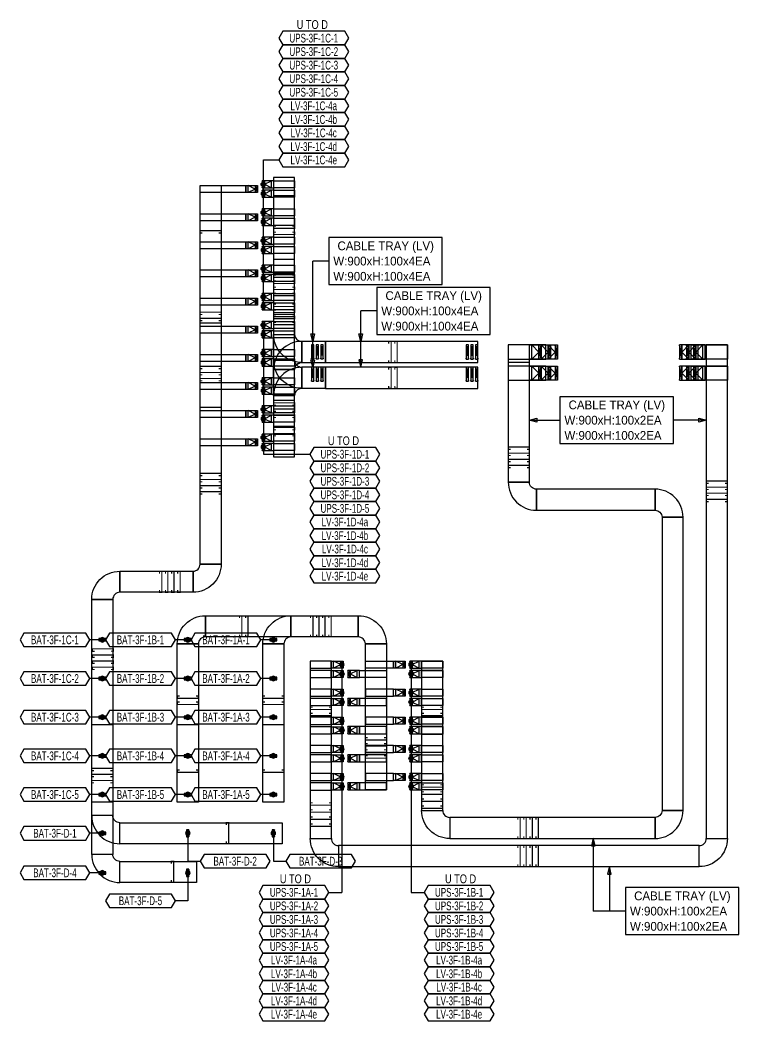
# Model space of a CAD drawing. Header units: millimetres. Extents: x 31670 to 374393, y -351975 to 839589.
# Drawn here: x 103719 to 134400, y 462823 to 505515 of the extents above; entities that cross this region are included whole.
import ezdxf
from ezdxf.enums import TextEntityAlignment as Align

# ---------------------------------------------------------------- set-up
doc = ezdxf.new("R2010")
doc.units = ezdxf.units.MM
doc.header["$LTSCALE"] = 150
for name, color, linetype in [('-----26 Electrical Cable Tray_HV_N', 30, 'Continuous'), ('-----26 Electrical Cable Tray_LV_UPS1', 6, 'Continuous'), ('-----26 Electrical Cable Tray_LV_UPS2', 2, 'Continuous'), ('-----26 Electrical Cable Tray_LV_UPSBAT', 11, 'Continuous'), ('-----29 주기', 1, 'Continuous'), ('-----30 Text', 2, 'Continuous'), ('-----99 Cable Schedule', 2, 'Continuous')]:
    doc.layers.add(name, color=color, linetype=linetype)
doc.styles.add('ELEC', font='Dotum.ttf')

# ---------------------------------------------------------------- blocks, each defined once
blk = doc.blocks.new('A$550585017316')
at = {"color": 0}
for p, q in [((400, 300), (0, 300)), ((0, 300), (0, 0)), ((0, 0), (400, 0)), ((500, 300), (400, 300)), ((400, 0), (500, 0)), ((500, 0), (500, 300))]:
    blk.add_line(p, q, dxfattribs=at)
at = {"color": 8}
for p, q in [((100, 0), (0, 300)), ((0, 0), (100, 300)), ((100, 150), (400, 300)), ((100, 300), (100, 0)), ((100, 150), (400, 0)), ((400, 0), (400, 300))]:
    blk.add_line(p, q, dxfattribs=at)
blk = doc.blocks.new('A$495596483691')
at = {"color": 0}
for p, q in [((100, 600), (0, 600)), ((0, 600), (0, 0)), ((500, 600), (100, 600)), ((500, 0), (500, 600)), ((0, 0), (100, 0)), ((100, 0), (500, 0))]:
    blk.add_line(p, q, dxfattribs=at)
at = {"color": 8}
for p, q in [((400, 300), (100, 600)), ((100, 600), (100, 0)), ((400, 0), (400, 600)), ((400, 600), (500, 0)), ((500, 600), (400, 0)), ((400, 300), (100, 0))]:
    blk.add_line(p, q, dxfattribs=at)
blk = doc.blocks.new('A$C9a0ab699')
h = blk.add_hatch(color=0)
edge = h.paths.add_edge_path()
edge.add_arc((64, 64), 64, -360, 0, ccw=False)
at = {"color": 0}
blk.add_circle((64, 64), 64, dxfattribs=at)

msp = doc.modelspace()

# ---------------------------------------------------------------- linework, layer by layer
at = {"layer": '-----26 Electrical Cable Tray_HV_N', "color": 1}
for p, q in [((116894, 495233), (116209, 495233)), ((118941, 493108), (118256, 493108)), ((128869, 467509), (128184, 467509)), ((129554, 467506), (128869, 467506))]:
    msp.add_line(p, q, dxfattribs=at)
at = {"layer": '-----26 Electrical Cable Tray_HV_N', "color": 1, "elevation": 0}
for points in [[(121740, 494233), (121740, 496233), (116894, 496233), (116894, 494233)], [(123787, 492108), (123787, 494108), (118941, 494108), (118941, 492108)], [(131603, 487448), (131603, 489448), (126757, 489448), (126757, 487448)], [(134400, 466509), (134400, 468509), (129554, 468509), (129554, 466509)]]:
    msp.add_lwpolyline(points, close=True, dxfattribs=at)
for points in [[(116209, 491807), (116129, 492127), (116289, 492127), (116209, 491807), (116209, 495233)], [(118256, 491805), (118176, 492125), (118336, 492125), (118256, 491805), (118256, 493108)], [(116209, 490707), (116129, 491027), (116289, 491027), (116209, 490707), (116209, 491807)], [(118256, 490707), (118336, 491027), (118176, 491027), (118256, 490707), (118256, 491807)], [(125454, 488448), (125774, 488528), (125774, 488368), (125454, 488448), (126757, 488448)], [(133004, 488448), (132684, 488368), (132684, 488528), (133004, 488448), (131603, 488448)], [(128869, 469405), (128789, 469085), (128949, 469085), (128869, 469405), (128869, 467506)]]:
    msp.add_lwpolyline(points, dxfattribs=at)
at = {"layer": '-----26 Electrical Cable Tray_HV_N', "color": 1}
msp.add_lwpolyline([(128184, 470618), (128104, 470298), (128264, 470298), (128184, 470618), (128184, 467509)], dxfattribs=at)
at = {"layer": '-----26 Electrical Cable Tray_LV_UPS1'}
for points in [[(114539, 492107), (115439, 492107), (115439, 498800), (114539, 498800)], [(114539, 492107), (115439, 492107), (115439, 495303), (114539, 495303)], [(114539, 492107), (115439, 492107), (115439, 492951), (114539, 492951)], [(115739, 491807), (115739, 490907), (116754, 490907), (116754, 491807)], [(115739, 491807), (115739, 490907), (116754, 490907), (116754, 491807)], [(116254, 491057), (116254, 491657), (116154, 491657), (116154, 491057)], [(116454, 491057), (116454, 491657), (116354, 491657), (116354, 491057)], [(116654, 491057), (116654, 491657), (116554, 491657), (116554, 491057)], [(116754, 491805), (116754, 490905), (123254, 490905), (123254, 491805)], [(116754, 491805), (116754, 490905), (123254, 490905), (123254, 491805)], [(122854, 491055), (122854, 491655), (122754, 491655), (122754, 491055)], [(123054, 491055), (123054, 491655), (122954, 491655), (122954, 491055)], [(123254, 491055), (123254, 491655), (123154, 491655), (123154, 491055)], [(126154, 491655), (124554, 491655), (124554, 491055), (126154, 491055)], [(125854, 491655), (124554, 491655), (124554, 491055), (125854, 491055)], [(125554, 491655), (124554, 491655), (124554, 491055), (125554, 491055)], [(114539, 489295), (115439, 489295), (115439, 490607), (114539, 490607)], [(114539, 486880), (115439, 486880), (115439, 490607), (114539, 490607)], [(120855, 475061), (121755, 475061), (121755, 475776), (120855, 475776)]]:
    msp.add_lwpolyline(points, close=True, dxfattribs=at)
at = {"layer": '-----26 Electrical Cable Tray_LV_UPS1', "elevation": 0}
for points in [[(114555, 498657), (115439, 498657), (115439, 498357), (114555, 498357)], [(114555, 497457), (115439, 497457), (115439, 497157), (114555, 497157)], [(114555, 496257), (115439, 496257), (115439, 495957), (114555, 495957)], [(114555, 495057), (115439, 495057), (115439, 494757), (114555, 494757)], [(114555, 493857), (115439, 493857), (115439, 493557), (114555, 493557)], [(114555, 492657), (115439, 492657), (115439, 492357), (114555, 492357)], [(114555, 491457), (115439, 491457), (115439, 491157), (114555, 491157)], [(125454, 491655), (124554, 491655), (124554, 485805), (125454, 485805)], [(125454, 491655), (124554, 491655), (124554, 485805), (125454, 485805)], [(132354, 491655), (133904, 491655), (133904, 491055), (132354, 491055)], [(132654, 491655), (133904, 491655), (133904, 491055), (132654, 491055)], [(132954, 491655), (133904, 491655), (133904, 491055), (132954, 491055)], [(133004, 470605), (133904, 470605), (133904, 491655), (133004, 491655)], [(133004, 470605), (133904, 470605), (133904, 491655), (133004, 491655)], [(114555, 490257), (115439, 490257), (115439, 489957), (114555, 489957)], [(114555, 489057), (115439, 489057), (115439, 488757), (114555, 488757)], [(114555, 487857), (115439, 487857), (115439, 487557), (114555, 487557)], [(130816, 484605), (130816, 485505), (125754, 485505), (125754, 484605)], [(130816, 484605), (130816, 485505), (125754, 485505), (125754, 484605)], [(131116, 471805), (132016, 471805), (132016, 484305), (131116, 484305)], [(131116, 471805), (132016, 471805), (132016, 484305), (131116, 484305)], [(117003, 478174), (116104, 478174), (116104, 477874), (117003, 477874)], [(116104, 470605), (117004, 470605), (117004, 478174), (116104, 478174)], [(120855, 478176), (121755, 478176), (121755, 477876), (120855, 477876)], [(120855, 471805), (121755, 471805), (121755, 478174), (120855, 478174)], [(117003, 476974), (116104, 476974), (116104, 476674), (117003, 476674)], [(120855, 476976), (121755, 476976), (121755, 476676), (120855, 476676)], [(117003, 475774), (116104, 475774), (116104, 475474), (117003, 475474)], [(116104, 470605), (117004, 470605), (117004, 475774), (116104, 475774)], [(120855, 475776), (121755, 475776), (121755, 475476), (120855, 475476)], [(120855, 471805), (121755, 471805), (121755, 475774), (120855, 475774)], [(117003, 474574), (116104, 474574), (116104, 474274), (117003, 474274)], [(120855, 474576), (121755, 474576), (121755, 474276), (120855, 474276)], [(117003, 473374), (116104, 473374), (116104, 473074), (117003, 473074)], [(120855, 473376), (121755, 473376), (121755, 473076), (120855, 473076)], [(122055, 471505), (122055, 470605), (130816, 470605), (130816, 471505)], [(122055, 471505), (122055, 470605), (130816, 470605), (130816, 471505)], [(117304, 470305), (117304, 469405), (132704, 469405), (132704, 470305)], [(117304, 470305), (117304, 469405), (132704, 469405), (132704, 470305)]]:
    msp.add_lwpolyline(points, close=True, dxfattribs=at)
at = {"layer": '-----26 Electrical Cable Tray_LV_UPS1', "ltscale": 7.5, "const_width": 50, "elevation": 0}
for points in [[(114639, 496467), (114539, 496467), (114539, 496367), (115439, 496367), (115439, 496467), (115339, 496467)], [(114639, 493861), (114539, 493861), (114539, 493761), (115439, 493761), (115439, 493861), (115339, 493861)], [(114639, 492878), (114539, 492878), (114539, 492778), (115439, 492778), (115439, 492878), (115339, 492878)], [(114639, 492359), (114539, 492359), (114539, 492259), (115439, 492259), (115439, 492359), (115339, 492359)], [(119454, 491705), (119454, 491805), (119554, 491805), (119554, 490905), (119454, 490905), (119454, 491005)], [(119714, 491705), (119714, 491805), (119814, 491805), (119814, 490905), (119714, 490905), (119714, 491005)], [(124654, 487201), (124554, 487201), (124554, 487301), (125453, 487301), (125453, 487201), (125353, 487201)], [(124654, 486941), (124554, 486941), (124554, 487041), (125453, 487041), (125453, 486941), (125353, 486941)], [(133104, 485752), (133004, 485752), (133004, 485852), (133904, 485852), (133904, 485752), (133804, 485752)], [(133104, 485492), (133004, 485492), (133004, 485592), (133904, 485592), (133904, 485492), (133804, 485492)], [(116904, 475947), (117004, 475947), (117004, 475847), (116104, 475847), (116104, 475947), (116204, 475947)], [(121655, 475947), (121755, 475947), (121755, 475847), (120855, 475847), (120855, 475947), (120955, 475947)], [(121654, 472293), (121754, 472293), (121754, 472193), (120855, 472193), (120855, 472293), (120955, 472293)], [(121654, 471993), (121754, 471993), (121754, 471893), (120855, 471893), (120855, 471993), (120955, 471993)], [(116904, 471526), (117004, 471526), (117004, 471426), (116104, 471426), (116104, 471526), (116204, 471526)], [(125480, 471405), (125480, 471505), (125580, 471505), (125580, 470605), (125480, 470605), (125480, 470705)], [(125740, 471405), (125740, 471505), (125840, 471505), (125840, 470605), (125740, 470605), (125740, 470705)], [(116904, 471226), (117004, 471226), (117004, 471126), (116104, 471126), (116104, 471226), (116204, 471226)], [(125480, 470205), (125480, 470305), (125580, 470305), (125580, 469405), (125480, 469405), (125480, 469505)], [(125740, 470205), (125740, 470305), (125840, 470305), (125840, 469405), (125740, 469405), (125740, 469505)]]:
    msp.add_lwpolyline(points, dxfattribs=at)
at = {"layer": '-----26 Electrical Cable Tray_LV_UPS1', "ltscale": 7.5, "const_width": 50}
for points in [[(114639, 494120), (114539, 494120), (114539, 494020), (115439, 494020), (115439, 494120), (115339, 494120)], [(114639, 492619), (114539, 492619), (114539, 492519), (115439, 492519), (115439, 492619), (115339, 492619)], [(114639, 489085), (114539, 489085), (114539, 489185), (115439, 489185), (115439, 489085), (115339, 489085)], [(114639, 488037), (114539, 488037), (114539, 488137), (115439, 488137), (115439, 488037), (115339, 488037)]]:
    msp.add_lwpolyline(points, dxfattribs=at)
at = {"layer": '-----26 Electrical Cable Tray_LV_UPS1'}
for points in [[(115439, 492107), (115439, 492107, 0.414214), (115739, 491807), (115739, 491807), (115739, 490907, -0.414214), (114539, 492107)], [(115439, 492107), (115439, 492107, 0.414214), (115739, 491807), (115739, 491807), (115739, 490907, -0.414214), (114539, 492107)], [(115439, 490607), (114539, 490607), (114539, 490607), (114539, 492107), (115439, 492107, 0.414214), (115739, 491807), (115739, 490907), (115739, 490907, 0.414214)], [(115439, 490607), (115439, 490607, -0.414214), (115739, 490907), (115739, 490907), (115739, 491807, 0.414214), (114539, 490607)]]:
    msp.add_lwpolyline(points, format="xyb", close=True, dxfattribs=at)
for points in [[(116154, 491057), (116254, 491657)], [(116154, 491657), (116254, 491057)], [(116354, 491057), (116454, 491657)], [(116354, 491657), (116454, 491057)], [(116554, 491057), (116654, 491657)], [(116554, 491657), (116654, 491057)]]:
    msp.add_lwpolyline(points, dxfattribs=at)
at = {"layer": '-----26 Electrical Cable Tray_LV_UPS1', "elevation": 0}
for points in [[(122754, 491055), (122854, 491655)], [(122754, 491655), (122854, 491055)], [(122954, 491055), (123054, 491655)], [(122954, 491655), (123054, 491055)], [(123154, 491055), (123254, 491655)], [(123154, 491655), (123254, 491055)]]:
    msp.add_lwpolyline(points, dxfattribs=at)
for points in [[(125754, 485505), (125754, 485505, -0.414214), (125454, 485805), (125454, 485805), (124554, 485805, 0.414214), (125754, 484605)], [(125754, 485505), (125754, 485505, -0.414214), (125454, 485805), (125454, 485805), (124554, 485805, 0.414214), (125754, 484605)], [(130816, 484605), (130816, 484605, -0.414214), (131116, 484305), (131116, 484305), (132016, 484305, 0.414214), (130816, 485505)], [(130816, 484605), (130816, 484605, -0.414214), (131116, 484305), (131116, 484305), (132016, 484305, 0.414214), (130816, 485505)], [(121755, 471805), (121755, 471805, 0.414214), (122055, 471505), (122055, 471505), (122055, 470605, -0.414214), (120855, 471805)], [(121755, 471805), (121755, 471805, 0.414214), (122055, 471505), (122055, 471505), (122055, 470605, -0.414214), (120855, 471805)], [(131116, 471805), (131116, 471805, -0.414214), (130816, 471505), (130816, 471505), (130816, 470605, 0.414214), (132016, 471805)], [(131116, 471805), (131116, 471805, -0.414214), (130816, 471505), (130816, 471505), (130816, 470605, 0.414214), (132016, 471805)], [(117004, 470605), (117004, 470605, 0.414214), (117304, 470305), (117304, 470305), (117304, 469405, -0.414214), (116104, 470605)], [(117004, 470605), (117004, 470605, 0.414214), (117304, 470305), (117304, 470305), (117304, 469405, -0.414214), (116104, 470605)], [(132704, 470305), (132704, 470305, 0.414214), (133004, 470605), (133004, 470605), (133904, 470605, -0.414214), (132704, 469405)], [(132704, 470305), (132704, 470305, 0.414214), (133004, 470605), (133004, 470605), (133904, 470605, -0.414214), (132704, 469405)]]:
    msp.add_lwpolyline(points, format="xyb", close=True, dxfattribs=at)
at = {"layer": '-----26 Electrical Cable Tray_LV_UPS2', "elevation": 0}
for points in [[(114539, 491007), (115439, 491007), (115439, 498351), (114539, 498351)], [(114555, 498257), (115439, 498257), (115439, 497957), (114555, 497957)], [(114539, 491007), (115439, 491007), (115439, 498021), (114539, 498021)], [(114555, 497057), (115439, 497057), (115439, 496757), (114555, 496757)], [(114555, 495857), (115439, 495857), (115439, 495557), (114555, 495557)], [(114539, 491007), (115439, 491007), (115439, 494707), (114539, 494707)], [(114555, 494657), (115439, 494657), (115439, 494357), (114555, 494357)], [(114555, 493457), (115439, 493457), (115439, 493157), (114555, 493157)], [(114539, 491007), (115439, 491007), (115439, 492854), (114539, 492854)], [(114555, 492257), (115439, 492257), (115439, 491957), (114555, 491957)], [(114555, 491057), (115439, 491057), (115439, 490757), (114555, 490757)], [(115739, 490707), (115739, 489807), (116754, 489807), (116754, 490707)], [(115739, 490707), (115739, 489807), (116754, 489807), (116754, 490707)], [(116254, 490107), (116254, 490707), (116154, 490707), (116154, 490107)], [(116454, 490107), (116454, 490707), (116354, 490707), (116354, 490107)], [(116654, 490107), (116654, 490707), (116554, 490707), (116554, 490107)], [(116754, 490705), (116754, 489805), (123254, 489805), (123254, 490705)], [(116754, 490705), (116754, 489805), (123254, 489805), (123254, 490705)], [(122854, 490105), (122854, 490705), (122754, 490705), (122754, 490105)], [(123054, 490105), (123054, 490705), (122954, 490705), (122954, 490105)], [(123254, 490105), (123254, 490705), (123154, 490705), (123154, 490105)], [(125454, 490905), (124554, 490905), (124554, 485805), (125454, 485805)], [(125454, 490905), (124554, 490905), (124554, 485805), (125454, 485805)], [(126154, 490755), (124554, 490755), (124554, 490155), (126154, 490155)], [(125854, 490755), (124554, 490755), (124554, 490155), (125854, 490155)], [(125554, 490755), (124554, 490755), (124554, 490155), (125554, 490155)], [(132354, 490755), (133904, 490755), (133904, 490155), (132354, 490155)], [(132654, 490755), (133904, 490755), (133904, 490155), (132654, 490155)], [(132954, 490755), (133904, 490755), (133904, 490155), (132954, 490155)], [(133004, 470605), (133904, 470605), (133904, 490755), (133004, 490755)], [(133004, 470605), (133904, 470605), (133904, 490755), (133004, 490755)], [(114555, 489857), (115439, 489857), (115439, 489557), (114555, 489557)], [(114539, 488195), (115439, 488195), (115439, 489507), (114539, 489507)], [(114539, 486880), (115439, 486880), (115439, 489507), (114539, 489507)], [(114555, 488657), (115439, 488657), (115439, 488357), (114555, 488357)], [(114555, 487457), (115439, 487457), (115439, 487157), (114555, 487157)], [(130816, 484605), (130816, 485505), (125754, 485505), (125754, 484605)], [(130816, 484605), (130816, 485505), (125754, 485505), (125754, 484605)], [(131116, 471805), (132016, 471805), (132016, 484305), (131116, 484305)], [(131116, 471805), (132016, 471805), (132016, 484305), (131116, 484305)], [(117003, 477774), (116104, 477774), (116104, 477474), (117003, 477474)], [(116104, 470605), (117004, 470605), (117004, 477774), (116104, 477774)], [(120855, 477776), (121755, 477776), (121755, 477476), (120855, 477476)], [(120855, 471805), (121755, 471805), (121755, 477774), (120855, 477774)], [(117003, 476574), (116104, 476574), (116104, 476274), (117003, 476274)], [(120855, 476576), (121755, 476576), (121755, 476276), (120855, 476276)], [(117003, 475374), (116104, 475374), (116104, 475074), (117003, 475074)], [(116104, 470605), (117004, 470605), (117004, 475374), (116104, 475374)], [(120855, 475376), (121755, 475376), (121755, 475061), (120855, 475061)], [(120855, 471805), (121755, 471805), (121755, 475374), (120855, 475374)], [(117003, 474174), (116104, 474174), (116104, 473874), (117003, 473874)], [(120855, 474176), (121755, 474176), (121755, 473876), (120855, 473876)], [(117003, 472974), (116104, 472974), (116104, 472674), (117003, 472674)], [(120855, 472976), (121755, 472976), (121755, 472676), (120855, 472676)], [(122055, 471505), (122055, 470605), (130816, 470605), (130816, 471505)], [(122055, 471505), (122055, 470605), (130816, 470605), (130816, 471505)], [(117304, 470305), (117304, 469405), (132704, 469405), (132704, 470305)], [(117304, 470305), (117304, 469405), (132704, 469405), (132704, 470305)]]:
    msp.add_lwpolyline(points, close=True, dxfattribs=at)
at = {"layer": '-----26 Electrical Cable Tray_LV_UPS2', "ltscale": 7.5, "const_width": 50, "elevation": 0}
for points in [[(114639, 496727), (114539, 496727), (114539, 496627), (115439, 496627), (115439, 496727), (115339, 496727)], [(114639, 494640), (114539, 494640), (114539, 494540), (115439, 494540), (115439, 494640), (115339, 494640)], [(114639, 494380), (114539, 494380), (114539, 494280), (115439, 494280), (115439, 494380), (115339, 494380)], [(114639, 493398), (114539, 493398), (114539, 493298), (115439, 493298), (115439, 493398), (115339, 493398)], [(114639, 493138), (114539, 493138), (114539, 493038), (115439, 493038), (115439, 493138), (115339, 493138)], [(119454, 490605), (119454, 490705), (119554, 490705), (119554, 489805), (119454, 489805), (119454, 489905)], [(119714, 490605), (119714, 490705), (119814, 490705), (119814, 489805), (119714, 489805), (119714, 489905)], [(114639, 488825), (114539, 488825), (114539, 488925), (115439, 488925), (115439, 488825), (115339, 488825)], [(114639, 488565), (114539, 488565), (114539, 488665), (115439, 488665), (115439, 488565), (115339, 488565)], [(114639, 487777), (114539, 487777), (114539, 487877), (115439, 487877), (115439, 487777), (115339, 487777)], [(124654, 486681), (124554, 486681), (124554, 486781), (125453, 486781), (125453, 486681), (125353, 486681)], [(124654, 486422), (124554, 486422), (124554, 486522), (125453, 486522), (125453, 486422), (125353, 486422)], [(133104, 485233), (133004, 485233), (133004, 485333), (133903, 485333), (133903, 485233), (133803, 485233)], [(133104, 484973), (133004, 484973), (133004, 485073), (133903, 485073), (133903, 484973), (133803, 484973)], [(116904, 476206), (117004, 476206), (117004, 476106), (116104, 476106), (116104, 476206), (116204, 476206)], [(121655, 476206), (121755, 476206), (121755, 476106), (120855, 476106), (120855, 476206), (120955, 476206)], [(121654, 472893), (121754, 472893), (121754, 472793), (120855, 472793), (120855, 472893), (120955, 472893)], [(121654, 472593), (121754, 472593), (121754, 472493), (120855, 472493), (120855, 472593), (120955, 472593)], [(116904, 472126), (117004, 472126), (117004, 472026), (116104, 472026), (116104, 472126), (116204, 472126)], [(116904, 471826), (117004, 471826), (117004, 471726), (116104, 471726), (116104, 471826), (116204, 471826)], [(124960, 471405), (124960, 471505), (125060, 471505), (125060, 470605), (124960, 470605), (124960, 470705)], [(125220, 471405), (125220, 471505), (125320, 471505), (125320, 470605), (125220, 470605), (125220, 470705)], [(124960, 470205), (124960, 470305), (125060, 470305), (125060, 469405), (124960, 469405), (124960, 469505)], [(125220, 470205), (125220, 470305), (125320, 470305), (125320, 469405), (125220, 469405), (125220, 469505)]]:
    msp.add_lwpolyline(points, dxfattribs=at)
at = {"layer": '-----26 Electrical Cable Tray_LV_UPS2', "elevation": 0}
for points in [[(115439, 491007), (115439, 491007, 0.414214), (115739, 490707), (115739, 490707), (115739, 489807, -0.414214), (114539, 491007)], [(115439, 491007), (115439, 491007, 0.414214), (115739, 490707), (115739, 490707), (115739, 489807, -0.414214), (114539, 491007)], [(115439, 489507), (114539, 489507), (114539, 489507), (114539, 491007), (115439, 491007, 0.414214), (115739, 490707), (115739, 489807), (115739, 489807, 0.414214)], [(115439, 489507), (115439, 489507, -0.414214), (115739, 489807), (115739, 489807), (115739, 490707, 0.414214), (114539, 489507)], [(125754, 485505), (125754, 485505, -0.414214), (125454, 485805), (125454, 485805), (124554, 485805, 0.414214), (125754, 484605)], [(125754, 485505), (125754, 485505, -0.414214), (125454, 485805), (125454, 485805), (124554, 485805, 0.414214), (125754, 484605)], [(130816, 484605), (130816, 484605, -0.414214), (131116, 484305), (131116, 484305), (132016, 484305, 0.414214), (130816, 485505)], [(130816, 484605), (130816, 484605, -0.414214), (131116, 484305), (131116, 484305), (132016, 484305, 0.414214), (130816, 485505)], [(121755, 471805), (121755, 471805, 0.414214), (122055, 471505), (122055, 471505), (122055, 470605, -0.414214), (120855, 471805)], [(121755, 471805), (121755, 471805, 0.414214), (122055, 471505), (122055, 471505), (122055, 470605, -0.414214), (120855, 471805)], [(131116, 471805), (131116, 471805, -0.414214), (130816, 471505), (130816, 471505), (130816, 470605, 0.414214), (132016, 471805)], [(131116, 471805), (131116, 471805, -0.414214), (130816, 471505), (130816, 471505), (130816, 470605, 0.414214), (132016, 471805)], [(117004, 470605), (117004, 470605, 0.414214), (117304, 470305), (117304, 470305), (117304, 469405, -0.414214), (116104, 470605)], [(117004, 470605), (117004, 470605, 0.414214), (117304, 470305), (117304, 470305), (117304, 469405, -0.414214), (116104, 470605)], [(132704, 470305), (132704, 470305, 0.414214), (133004, 470605), (133004, 470605), (133904, 470605, -0.414214), (132704, 469405)], [(132704, 470305), (132704, 470305, 0.414214), (133004, 470605), (133004, 470605), (133904, 470605, -0.414214), (132704, 469405)]]:
    msp.add_lwpolyline(points, format="xyb", close=True, dxfattribs=at)
for points in [[(116154, 490107), (116254, 490707)], [(116154, 490707), (116254, 490107)], [(116354, 490107), (116454, 490707)], [(116354, 490707), (116454, 490107)], [(116554, 490107), (116654, 490707)], [(116554, 490707), (116654, 490107)]]:
    msp.add_lwpolyline(points, dxfattribs=at)
at = {"layer": '-----26 Electrical Cable Tray_LV_UPS2'}
for points in [[(122754, 490105), (122854, 490705)], [(122754, 490705), (122854, 490105)], [(122954, 490105), (123054, 490705)], [(122954, 490705), (123054, 490105)], [(123154, 490105), (123254, 490705)], [(123154, 490705), (123254, 490105)]]:
    msp.add_lwpolyline(points, dxfattribs=at)
msp.add_lwpolyline([(120855, 475061), (121755, 475061), (121755, 475376), (120855, 475376)], close=True, dxfattribs=at)
at = {"layer": '-----26 Electrical Cable Tray_LV_UPSBAT'}
for p, q in [((107379, 479130), (107079, 479030)), ((107379, 479030), (107079, 479130)), ((111029, 479130), (110729, 479030)), ((111029, 479030), (110729, 479130)), ((114679, 479130), (114379, 479030)), ((114679, 479030), (114379, 479130)), ((107379, 477480), (107079, 477380)), ((107379, 477380), (107079, 477480)), ((111029, 477480), (110729, 477380)), ((111029, 477380), (110729, 477480)), ((114679, 477480), (114379, 477380)), ((114679, 477380), (114379, 477480)), ((107379, 475830), (107079, 475730)), ((107379, 475730), (107079, 475830)), ((111029, 475830), (110729, 475730)), ((111029, 475730), (110729, 475830)), ((114679, 475830), (114379, 475730)), ((114679, 475730), (114379, 475830)), ((107379, 474180), (107079, 474080)), ((107379, 474080), (107079, 474180)), ((111029, 474180), (110729, 474080)), ((111029, 474080), (110729, 474180)), ((114679, 474180), (114379, 474080)), ((114679, 474080), (114379, 474180)), ((107379, 472530), (107079, 472430)), ((107379, 472430), (107079, 472530)), ((111029, 472530), (110729, 472430)), ((111029, 472430), (110729, 472530)), ((114679, 472530), (114379, 472430)), ((114679, 472430), (114379, 472530)), ((110829, 470980), (110929, 470680)), ((110929, 470980), (110829, 470680)), ((114479, 470980), (114579, 470680)), ((114579, 470980), (114479, 470680)), ((107379, 470880), (107079, 470780)), ((107379, 470780), (107079, 470880)), ((107379, 469191), (107079, 469091)), ((107379, 469091), (107079, 469191)), ((110829, 469291), (110929, 468991)), ((110929, 469291), (110829, 468991))]:
    msp.add_line(p, q, dxfattribs=at)
at = {"layer": '-----26 Electrical Cable Tray_LV_UPSBAT', "elevation": 0}
for points in [[(111404, 498455), (113353, 498455), (113353, 498155), (111404, 498155)], [(111404, 498455), (112304, 498455), (112304, 482307), (111404, 482307)], [(111404, 497255), (113353, 497255), (113353, 496955), (111404, 496955)], [(111404, 496055), (113353, 496055), (113353, 495755), (111404, 495755)], [(111404, 494855), (113353, 494855), (113353, 494555), (111404, 494555)], [(111404, 494855), (112304, 494855), (112304, 482307), (111404, 482307)], [(111404, 493655), (113353, 493655), (113353, 493355), (111404, 493355)], [(111404, 492600), (112304, 492600), (112304, 482307), (111404, 482307)], [(111404, 492455), (113353, 492455), (113353, 492155), (111404, 492155)], [(111404, 491255), (113353, 491255), (113353, 490955), (111404, 490955)], [(111404, 490055), (113353, 490055), (113353, 489755), (111404, 489755)], [(111404, 489000), (112304, 489000), (112304, 482307), (111404, 482307)], [(111404, 488855), (113353, 488855), (113353, 488555), (111404, 488555)], [(111404, 487655), (113353, 487655), (113353, 487355), (111404, 487355)], [(111104, 482007), (111104, 481107), (107979, 481107), (107979, 482007)], [(111104, 482007), (111104, 481107), (107979, 481107), (107979, 482007)], [(111104, 482007), (111104, 481107), (107979, 481107), (107979, 482007)], [(111104, 482007), (111104, 481107), (107979, 481107), (107979, 482007)], [(111629, 479205), (111629, 480105), (118155, 480105), (118155, 479205)], [(111629, 479205), (111629, 480105), (118155, 480105), (118155, 479205)], [(115279, 479205), (115279, 480105), (118155, 480105), (118155, 479205)], [(115279, 479205), (115279, 480105), (118155, 480105), (118155, 479205)], [(107379, 479030), (107379, 479130), (107079, 479130), (107079, 479030)], [(111029, 479030), (111029, 479130), (110729, 479130), (110729, 479030)], [(114679, 479030), (114679, 479130), (114379, 479130), (114379, 479030)], [(110429, 478905), (111329, 478905), (111329, 472155), (110429, 472155)], [(110429, 478905), (111329, 478905), (111329, 475455), (110429, 475455)], [(114079, 478905), (114979, 478905), (114979, 472155), (114079, 472155)], [(114079, 478905), (114979, 478905), (114979, 475455), (114079, 475455)], [(118455, 478905), (119355, 478905), (119355, 472676), (118455, 472676)], [(118455, 478905), (119355, 478905), (119355, 472676), (118455, 472676)], [(118455, 478905), (119355, 478905), (119355, 472676), (118455, 472676)], [(118455, 478905), (119355, 478905), (119355, 472676), (118455, 472676)], [(118455, 478176), (119653, 478176), (119653, 477876), (118455, 477876)], [(118205, 477776), (119355, 477776), (119355, 477476), (118205, 477476)], [(107379, 477380), (107379, 477480), (107079, 477480), (107079, 477380)], [(111029, 477380), (111029, 477480), (110729, 477480), (110729, 477380)], [(114679, 477380), (114679, 477480), (114379, 477480), (114379, 477380)], [(119653, 476976), (118455, 476976), (118455, 476676), (119653, 476676)], [(119356, 476576), (118205, 476576), (118205, 476276), (119356, 476276)], [(107379, 475730), (107379, 475830), (107079, 475830), (107079, 475730)], [(111029, 475730), (111029, 475830), (110729, 475830), (110729, 475730)], [(114679, 475730), (114679, 475830), (114379, 475830), (114379, 475730)], [(119653, 475776), (118455, 475776), (118455, 475476), (119653, 475476)], [(119355, 475376), (118205, 475376), (118205, 475076), (119355, 475076)], [(119653, 474576), (118455, 474576), (118455, 474276), (119653, 474276)], [(107379, 474080), (107379, 474180), (107079, 474180), (107079, 474080)], [(111029, 474080), (111029, 474180), (110729, 474180), (110729, 474080)], [(114679, 474080), (114679, 474180), (114379, 474180), (114379, 474080)], [(119355, 474176), (118205, 474176), (118205, 473876), (119355, 473876)], [(119653, 473376), (118455, 473376), (118455, 473076), (119653, 473076)], [(119355, 472976), (118205, 472976), (118205, 472676), (119355, 472676)], [(107379, 472430), (107379, 472530), (107079, 472530), (107079, 472430)], [(111029, 472430), (111029, 472530), (110729, 472530), (110729, 472430)], [(114679, 472430), (114679, 472530), (114379, 472530), (114379, 472430)], [(107979, 470380), (107979, 471280), (114904, 471280), (114904, 470380)], [(110929, 470980), (110829, 470980), (110829, 470680), (110929, 470680)], [(114579, 470980), (114479, 470980), (114479, 470680), (114579, 470680)], [(107379, 470780), (107379, 470880), (107079, 470880), (107079, 470780)], [(107379, 469091), (107379, 469191), (107079, 469191), (107079, 469091)], [(110929, 469291), (110829, 469291), (110829, 468991), (110929, 468991)]]:
    msp.add_lwpolyline(points, close=True, dxfattribs=at)
at = {"layer": '-----26 Electrical Cable Tray_LV_UPSBAT', "ltscale": 7.5, "const_width": 50, "elevation": 0}
for points in [[(111504, 496433), (111404, 496433), (111404, 496533), (112303, 496533), (112303, 496433), (112203, 496433)], [(111504, 492952), (111404, 492952), (111404, 493052), (112303, 493052), (112303, 492952), (112203, 492952)], [(111504, 492692), (111404, 492692), (111404, 492792), (112303, 492792), (112303, 492692), (112203, 492692)], [(111504, 490642), (111404, 490642), (111404, 490742), (112303, 490742), (112303, 490642), (112203, 490642)], [(111504, 490383), (111404, 490383), (111404, 490483), (112303, 490483), (112303, 490383), (112203, 490383)], [(111504, 490123), (111404, 490123), (111404, 490223), (112303, 490223), (112303, 490123), (112203, 490123)], [(111504, 486078), (111404, 486078), (111404, 486178), (112303, 486178), (112303, 486078), (112203, 486078)], [(111504, 485818), (111404, 485818), (111404, 485918), (112303, 485918), (112303, 485818), (112203, 485818)], [(111504, 485558), (111404, 485558), (111404, 485658), (112303, 485658), (112303, 485558), (112203, 485558)], [(111504, 485298), (111404, 485298), (111404, 485398), (112303, 485398), (112303, 485298), (112203, 485298)], [(109670, 481905), (109670, 482005), (109770, 482005), (109770, 481105), (109670, 481105), (109670, 481205)], [(109930, 481905), (109930, 482005), (110030, 482005), (110030, 481105), (109930, 481105), (109930, 481205)], [(110190, 481905), (110190, 482005), (110290, 482005), (110290, 481105), (110190, 481105), (110190, 481205)], [(110450, 481905), (110450, 482005), (110550, 482005), (110550, 481105), (110450, 481105), (110450, 481205)], [(113086, 479305), (113086, 479205), (113186, 479205), (113186, 480105), (113086, 480105), (113086, 480005)], [(113346, 479305), (113346, 479205), (113446, 479205), (113446, 480105), (113346, 480105), (113346, 480005)], [(116118, 479305), (116118, 479205), (116218, 479205), (116218, 480105), (116118, 480105), (116118, 480005)], [(116377, 479305), (116377, 479205), (116477, 479205), (116477, 480105), (116377, 480105), (116377, 480005)], [(116637, 479305), (116637, 479205), (116737, 479205), (116737, 480105), (116637, 480105), (116637, 480005)], [(116897, 479305), (116897, 479205), (116997, 479205), (116997, 480105), (116897, 480105), (116897, 480005)], [(107607, 478333), (107707, 478333), (107707, 478433), (106807, 478433), (106807, 478333), (106907, 478333)], [(107607, 478073), (107707, 478073), (107707, 478173), (106807, 478173), (106807, 478073), (106907, 478073)], [(107607, 477813), (107707, 477813), (107707, 477913), (106807, 477913), (106807, 477813), (106907, 477813)], [(111228, 476684), (111328, 476684), (111328, 476584), (110429, 476584), (110429, 476684), (110529, 476684)], [(111228, 476424), (111328, 476424), (111328, 476324), (110429, 476324), (110429, 476424), (110529, 476424)], [(114878, 476684), (114978, 476684), (114978, 476584), (114079, 476584), (114079, 476684), (114179, 476684)], [(114878, 476424), (114978, 476424), (114978, 476324), (114079, 476324), (114079, 476424), (114179, 476424)], [(118555, 474908), (118455, 474908), (118455, 474808), (119355, 474808), (119355, 474908), (119255, 474908)], [(118555, 474648), (118455, 474648), (118455, 474548), (119355, 474548), (119355, 474648), (119255, 474648)], [(118555, 474389), (118455, 474389), (118455, 474289), (119355, 474289), (119355, 474389), (119255, 474389)], [(118555, 474129), (118455, 474129), (118455, 474029), (119355, 474029), (119355, 474129), (119255, 474129)], [(107579, 473500), (107679, 473500), (107679, 473600), (106779, 473600), (106779, 473500), (106879, 473500)], [(111228, 473527), (111328, 473527), (111328, 473427), (110429, 473427), (110429, 473527), (110529, 473527)], [(114878, 473527), (114978, 473527), (114978, 473427), (114079, 473427), (114079, 473527), (114179, 473527)], [(107579, 473240), (107679, 473240), (107679, 473340), (106779, 473340), (106779, 473240), (106879, 473240)], [(112524, 471180), (112524, 471280), (112624, 471280), (112624, 470380), (112524, 470380), (112524, 470480)], [(110173, 469530), (110173, 469630), (110273, 469630), (110273, 468730), (110173, 468730), (110173, 468830)]]:
    msp.add_lwpolyline(points, dxfattribs=at)
at = {"layer": '-----26 Electrical Cable Tray_LV_UPSBAT'}
for points in [[(107979, 481105), (107979, 481105, 0.414214), (107679, 480805), (107679, 480805), (106779, 480805, -0.414214), (107979, 482005)], [(107979, 481105), (107979, 481105, 0.414214), (107679, 480805), (107679, 480805), (106779, 480805, -0.414214), (107979, 482005)], [(107979, 481105), (107979, 481105, 0.414214), (107679, 480805), (107679, 480805), (106779, 480805, -0.414214), (107979, 482005)], [(107979, 481105), (107979, 481105, 0.414214), (107679, 480805), (107679, 480805), (106779, 480805, -0.414214), (107979, 482005)], [(107979, 469630), (107979, 469630, -0.414214), (107679, 469930), (107679, 469930), (106779, 469930, 0.414214), (107979, 468730)]]:
    msp.add_lwpolyline(points, format="xyb", close=True, dxfattribs=at)
at = {"layer": '-----26 Electrical Cable Tray_LV_UPSBAT', "elevation": 0}
for points in [[(111104, 482007), (111104, 482007, 0.414214), (111404, 482307), (111404, 482307), (112304, 482307, -0.414214), (111104, 481107)], [(111104, 482007), (111104, 482007, 0.414214), (111404, 482307), (111404, 482307), (112304, 482307, -0.414214), (111104, 481107)], [(111104, 482007), (111104, 482007, 0.414214), (111404, 482307), (111404, 482307), (112304, 482307, -0.414214), (111104, 481107)], [(111104, 482007), (111104, 482007, 0.414214), (111404, 482307), (111404, 482307), (112304, 482307, -0.414214), (111104, 481107)], [(111629, 479205), (111629, 479205, 0.414214), (111329, 478905), (111329, 478905), (110429, 478905, -0.414214), (111629, 480105)], [(111629, 479205), (111629, 479205, 0.414214), (111329, 478905), (111329, 478905), (110429, 478905, -0.414214), (111629, 480105)], [(115279, 479205), (115279, 479205, 0.414214), (114979, 478905), (114979, 478905), (114079, 478905, -0.414214), (115279, 480105)], [(115279, 479205), (115279, 479205, 0.414214), (114979, 478905), (114979, 478905), (114079, 478905, -0.414214), (115279, 480105)], [(118455, 478905), (118455, 478905, 0.414214), (118155, 479205), (118155, 479205), (118155, 480105, -0.414214), (119355, 478905)], [(118455, 478905), (118455, 478905, 0.414214), (118155, 479205), (118155, 479205), (118155, 480105, -0.414214), (119355, 478905)], [(118455, 478905), (118455, 478905, 0.414214), (118155, 479205), (118155, 479205), (118155, 480105, -0.414214), (119355, 478905)], [(118455, 478905), (118455, 478905, 0.414214), (118155, 479205), (118155, 479205), (118155, 480105, -0.414214), (119355, 478905)], [(107979, 471280), (107979, 471280, -0.414214), (107679, 471580), (107679, 471580), (106779, 471580, 0.414214), (107979, 470380)]]:
    msp.add_lwpolyline(points, format="xyb", close=True, dxfattribs=at)
at = {"layer": '-----26 Electrical Cable Tray_LV_UPSBAT'}
for points in [[(106779, 480805), (107679, 480805), (107679, 475455), (106779, 475455)], [(106779, 480805), (107679, 480805), (107679, 469930), (106779, 469930)], [(106779, 480805), (107679, 480805), (107679, 472155), (106779, 472155)], [(106779, 480805), (107679, 480805), (107679, 471580), (106779, 471580)], [(107979, 468730), (107979, 469630), (111254, 469630), (111254, 468730)]]:
    msp.add_lwpolyline(points, close=True, dxfattribs=at)
at = {"layer": '-----26 Electrical Cable Tray_LV_UPSBAT', "ltscale": 7.5, "const_width": 50}
for points in [[(107607, 478593), (107707, 478593), (107707, 478693), (106807, 478692), (106807, 478592), (106907, 478592)], [(107579, 472981), (107679, 472981), (107679, 473081), (106779, 473081), (106779, 472981), (106879, 472981)]]:
    msp.add_lwpolyline(points, dxfattribs=at)
at = {"layer": '-----29 주기', "elevation": 0}
for points in [[(114931, 505033), (114764, 504744), (114931, 504456), (117577, 504456), (117744, 504744), (117577, 505033)], [(114931, 504456), (114764, 504167), (114931, 503878), (117577, 503878), (117744, 504167), (117577, 504456)], [(114931, 503878), (114764, 503589), (114931, 503301), (117577, 503301), (117744, 503589), (117577, 503878)], [(114931, 503301), (114764, 503012), (114931, 502723), (117577, 502723), (117744, 503012), (117577, 503301)], [(114931, 502723), (114764, 502434), (114931, 502146), (117577, 502146), (117744, 502434), (117577, 502723)], [(114931, 502146), (114764, 501857), (114931, 501568), (117577, 501568), (117744, 501857), (117577, 502146)], [(114931, 501568), (114764, 501279), (114931, 500991), (117577, 500991), (117744, 501279), (117577, 501568)], [(114931, 500991), (114764, 500702), (114931, 500413), (117577, 500413), (117744, 500702), (117577, 500991)], [(114931, 500413), (114764, 500124), (114931, 499836), (117577, 499836), (117744, 500124), (117577, 500413)], [(114931, 499836), (114764, 499547), (114931, 499258), (117577, 499258), (117744, 499547), (117577, 499836)], [(116260, 487283), (116093, 486995), (116260, 486706), (118906, 486706), (119073, 486995), (118906, 487283)], [(116260, 486706), (116093, 486417), (116260, 486128), (118906, 486128), (119073, 486417), (118906, 486706)], [(116260, 486128), (116093, 485840), (116260, 485551), (118906, 485551), (119073, 485840), (118906, 486128)], [(116260, 485551), (116093, 485262), (116260, 484973), (118906, 484973), (119073, 485262), (118906, 485551)], [(116260, 484973), (116093, 484685), (116260, 484396), (118906, 484396), (119073, 484685), (118906, 484973)], [(116260, 484396), (116093, 484107), (116260, 483818), (118906, 483818), (119073, 484107), (118906, 484396)], [(116260, 483818), (116093, 483530), (116260, 483241), (118906, 483241), (119073, 483530), (118906, 483818)], [(116260, 483241), (116093, 482952), (116260, 482663), (118906, 482663), (119073, 482952), (118906, 483241)], [(116260, 482663), (116093, 482375), (116260, 482086), (118906, 482086), (119073, 482375), (118906, 482663)], [(116260, 482086), (116093, 481797), (116260, 481508), (118906, 481508), (119073, 481797), (118906, 482086)], [(103886, 479369), (103719, 479080), (103886, 478791), (106531, 478791), (106698, 479080), (106531, 479369)], [(107536, 479369), (107369, 479080), (107536, 478791), (110181, 478791), (110348, 479080), (110181, 479369)], [(111186, 479369), (111019, 479080), (111186, 478791), (113831, 478791), (113998, 479080), (113831, 479369)], [(103886, 477719), (103719, 477430), (103886, 477141), (106531, 477141), (106698, 477430), (106531, 477719)], [(107536, 477719), (107369, 477430), (107536, 477141), (110181, 477141), (110348, 477430), (110181, 477719)], [(111186, 477719), (111019, 477430), (111186, 477141), (113831, 477141), (113998, 477430), (113831, 477719)], [(103886, 476069), (103719, 475780), (103886, 475491), (106531, 475491), (106698, 475780), (106531, 476069)], [(107536, 476069), (107369, 475780), (107536, 475491), (110181, 475491), (110348, 475780), (110181, 476069)], [(111186, 476069), (111019, 475780), (111186, 475491), (113831, 475491), (113998, 475780), (113831, 476069)], [(103886, 474419), (103719, 474130), (103886, 473841), (106531, 473841), (106698, 474130), (106531, 474419)], [(107536, 474419), (107369, 474130), (107536, 473841), (110181, 473841), (110348, 474130), (110181, 474419)], [(111186, 474419), (111019, 474130), (111186, 473841), (113831, 473841), (113998, 474130), (113831, 474419)], [(103886, 472769), (103719, 472480), (103886, 472191), (106531, 472191), (106698, 472480), (106531, 472769)], [(107536, 472769), (107369, 472480), (107536, 472191), (110181, 472191), (110348, 472480), (110181, 472769)], [(111186, 472769), (111019, 472480), (111186, 472191), (113831, 472191), (113998, 472480), (113831, 472769)], [(103886, 471119), (103719, 470830), (103886, 470541), (106531, 470541), (106698, 470830), (106531, 471119)], [(111576, 469927), (111409, 469638), (111576, 469349), (114221, 469349), (114388, 469638), (114221, 469927)], [(115226, 469927), (115059, 469638), (115226, 469349), (117871, 469349), (118038, 469638), (117871, 469927)], [(103886, 469430), (103719, 469141), (103886, 468853), (106531, 468853), (106698, 469141), (106531, 469430)], [(114087, 468598), (113920, 468309), (114087, 468020), (116732, 468020), (116899, 468309), (116732, 468598)], [(121134, 468598), (120968, 468309), (121134, 468020), (123780, 468020), (123947, 468309), (123780, 468598)], [(107536, 468238), (107369, 467950), (107536, 467661), (110181, 467661), (110348, 467950), (110181, 468238)], [(114087, 468020), (113920, 467731), (114087, 467443), (116732, 467443), (116899, 467731), (116732, 468020)], [(121134, 468020), (120968, 467731), (121134, 467443), (123780, 467443), (123947, 467731), (123780, 468020)], [(114087, 467443), (113920, 467154), (114087, 466865), (116732, 466865), (116899, 467154), (116732, 467443)], [(121134, 467443), (120968, 467154), (121134, 466865), (123780, 466865), (123947, 467154), (123780, 467443)], [(114087, 466865), (113920, 466576), (114087, 466288), (116732, 466288), (116899, 466576), (116732, 466865)], [(121134, 466865), (120968, 466576), (121134, 466288), (123780, 466288), (123947, 466576), (123780, 466865)], [(114087, 466288), (113920, 465999), (114087, 465710), (116732, 465710), (116899, 465999), (116732, 466288)], [(121134, 466288), (120968, 465999), (121134, 465710), (123780, 465710), (123947, 465999), (123780, 466288)], [(114087, 465710), (113920, 465421), (114087, 465133), (116732, 465133), (116899, 465421), (116732, 465710)], [(121134, 465710), (120968, 465421), (121134, 465133), (123780, 465133), (123947, 465421), (123780, 465710)], [(114087, 465133), (113920, 464844), (114087, 464555), (116732, 464555), (116899, 464844), (116732, 465133)], [(121134, 465133), (120968, 464844), (121134, 464555), (123780, 464555), (123947, 464844), (123780, 465133)], [(114087, 464555), (113920, 464266), (114087, 463978), (116732, 463978), (116899, 464266), (116732, 464555)], [(121134, 464555), (120968, 464266), (121134, 463978), (123780, 463978), (123947, 464266), (123780, 464555)], [(114087, 463978), (113920, 463689), (114087, 463400), (116732, 463400), (116899, 463689), (116732, 463978)], [(121134, 463978), (120968, 463689), (121134, 463400), (123780, 463400), (123947, 463689), (123780, 463978)], [(114087, 463400), (113920, 463111), (114087, 462823), (116732, 462823), (116899, 463111), (116732, 463400)], [(121134, 463400), (120968, 463111), (121134, 462823), (123780, 462823), (123947, 463111), (123780, 463400)]]:
    msp.add_lwpolyline(points, close=True, dxfattribs=at)
at = {"layer": '-----99 Cable Schedule', "color": 1}
for p, q in [((117453, 478024), (117459, 468309, 0)), ((120408, 478016, 0), (120408, 468309, 0)), ((116899, 468309, 0), (117459, 468309, 0)), ((120408, 468309, 0), (120968, 468309, 0))]:
    msp.add_line(p, q, dxfattribs=at)
at = {"layer": '-----99 Cable Schedule', "color": 1, "elevation": 0}
for points in [[(114105, 493307), (114105, 499547), (114764, 499547)], [(114108, 492498), (114105, 486995), (116093, 486995)], [(107229, 479080), (106698, 479080)], [(110879, 479080), (110348, 479080)], [(114529, 479080), (113998, 479080)], [(107229, 477430), (106698, 477430)], [(110879, 477430), (110348, 477430)], [(114529, 477430), (113998, 477430)], [(107229, 475780), (106698, 475780)], [(110879, 475780), (110348, 475780)], [(114529, 475780), (113998, 475780)], [(107229, 474130), (106698, 474130)], [(110879, 474130), (110348, 474130)], [(114529, 474130), (113998, 474130)], [(107229, 472480), (106698, 472480)], [(110879, 472480), (110348, 472480)], [(114529, 472480), (113998, 472480)], [(107229, 470830), (106698, 470830)], [(110879, 470830), (110879, 469638), (111409, 469638)], [(114529, 470830), (114529, 469638), (115059, 469638)], [(107229, 469141), (106698, 469141)], [(110879, 469141), (110879, 467950), (110348, 467950)]]:
    msp.add_lwpolyline(points, dxfattribs=at)

# ---------------------------------------------------------------- block references
at = {"layer": '-----26 Electrical Cable Tray_LV_UPS1'}
for p in [(114055, 498357), (114055, 497157), (114055, 495957), (114055, 494757), (114055, 493557), (114055, 492357), (114055, 491157), (114055, 489957), (114055, 488757), (114055, 487557), (120355, 477876, 0), (120355, 476676, 0), (120355, 475476, 0), (120355, 474276, 0), (120355, 473076, 0)]:
    msp.add_blockref('A$550585017316', p, dxfattribs=at)
at = {"layer": '-----26 Electrical Cable Tray_LV_UPS1', "xscale": -1, "rotation": 180}
for p in [(125454, 491655), (125854, 491655), (126154, 491655)]:
    msp.add_blockref('A$495596483691', p, dxfattribs=at)
at = {"layer": '-----26 Electrical Cable Tray_LV_UPS1', "rotation": 180}
for p in [(132354, 491655), (132654, 491655), (132954, 491655)]:
    msp.add_blockref('A$495596483691', p, dxfattribs=at)
at = {"layer": '-----26 Electrical Cable Tray_LV_UPS1', "xscale": -1}
for p in [(117503, 477874), (117503, 476674), (117503, 475474), (117503, 474274), (117503, 473074)]:
    msp.add_blockref('A$550585017316', p, dxfattribs=at)
at = {"layer": '-----26 Electrical Cable Tray_LV_UPS2'}
for p in [(114055, 497957), (114055, 496757), (114055, 495557), (114055, 494357), (114055, 493157), (114055, 491957), (114055, 490757), (114055, 489557), (114055, 488357), (114055, 487157), (120355, 477476, 0), (120355, 476276, 0), (120355, 475076, 0), (120355, 473876, 0), (120355, 472676, 0)]:
    msp.add_blockref('A$550585017316', p, dxfattribs=at)
at = {"layer": '-----26 Electrical Cable Tray_LV_UPS2', "xscale": -1, "rotation": 180}
for p in [(125454, 490755), (125854, 490755), (126154, 490755)]:
    msp.add_blockref('A$495596483691', p, dxfattribs=at)
at = {"layer": '-----26 Electrical Cable Tray_LV_UPS2', "rotation": 180}
for p in [(132354, 490755), (132654, 490755), (132954, 490755)]:
    msp.add_blockref('A$495596483691', p, dxfattribs=at)
at = {"layer": '-----26 Electrical Cable Tray_LV_UPS2', "xscale": -1}
for p in [(117503, 477474), (117503, 476274), (117503, 475074), (117503, 473874), (117503, 472674)]:
    msp.add_blockref('A$550585017316', p, dxfattribs=at)
at = {"layer": '-----26 Electrical Cable Tray_LV_UPSBAT', "xscale": -1}
for p in [(113853, 498155), (113853, 496955), (113853, 495755), (113853, 494555), (113853, 493355), (113853, 492155), (113853, 490955), (113853, 489755), (113853, 488555), (113853, 487355), (120153, 477876, 0), (120153, 476676, 0), (120153, 475476, 0), (120153, 474276, 0), (120153, 473076, 0)]:
    msp.add_blockref('A$550585017316', p, dxfattribs=at)
at = {"layer": '-----26 Electrical Cable Tray_LV_UPSBAT'}
for p in [(117705, 477476, 0), (117705, 476276, 0), (117705, 475076, 0), (117705, 473876, 0), (117705, 472676, 0)]:
    msp.add_blockref('A$550585017316', p, dxfattribs=at)
at = {"layer": '-----99 Cable Schedule', "color": 1, "yscale": 1.5, "zscale": 1.5}
for p, xscale, rotation in [((114201, 498603), 1.5, 180), ((114201, 497403), 1.5, 180), ((114201, 496203), 1.5, 180), ((114201, 495003), 1.5, 180), ((114201, 493803), 1.5, 180), ((114201, 492603), 1.5, 180), ((114201, 491403), 1.5, 180), ((114201, 490203), 1.5, 180), ((114201, 489003), 1.5, 180), ((114201, 487803), 1.5, 180), ((107133, 478984), -1.5, 270), ((110783, 478984), -1.5, 270), ((114433, 478984), -1.5, 270), ((117357, 478120), -1.5, 180), ((120309, 478122, 0), -1.5, 180), ((107133, 477334), -1.5, 270), ((110783, 477334), -1.5, 270), ((114433, 477334), -1.5, 270), ((117357, 476920), -1.5, 180), ((120309, 476922, 0), -1.5, 180), ((107133, 475684), -1.5, 270), ((110783, 475684), -1.5, 270), ((114433, 475684), -1.5, 270), ((117357, 475720), -1.5, 180), ((120309, 475722, 0), -1.5, 180), ((117357, 474520), -1.5, 180), ((120309, 474522, 0), -1.5, 180), ((107133, 474034), -1.5, 270), ((110783, 474034), -1.5, 270), ((114433, 474034), -1.5, 270), ((117357, 473320), -1.5, 180), ((120309, 473322, 0), -1.5, 180), ((107133, 472384), -1.5, 270), ((110783, 472384), -1.5, 270), ((114433, 472384), -1.5, 270), ((107133, 470734), -1.5, 270), ((107133, 469045), -1.5, 270)]:
    msp.add_blockref('A$C9a0ab699', p, dxfattribs=dict(at, xscale=xscale, rotation=rotation))
for p, xscale in [((114198, 498011), -1.5), ((114198, 496811), -1.5), ((114198, 495611), -1.5), ((114198, 494411), -1.5), ((114198, 493211), -1.5), ((114198, 492011), -1.5), ((114198, 490811), -1.5), ((114198, 489611), -1.5), ((114198, 488411), -1.5), ((114198, 487211), -1.5), ((117359, 477528), 1.5), ((120311, 477530, 0), 1.5), ((117359, 476328), 1.5), ((120311, 476330, 0), 1.5), ((117359, 475128), 1.5), ((120311, 475130, 0), 1.5), ((117359, 473928), 1.5), ((120311, 473930, 0), 1.5), ((117359, 472728), 1.5), ((120311, 472730, 0), 1.5), ((110975, 470734), -1.5), ((114625, 470734), -1.5), ((110975, 469045), -1.5)]:
    msp.add_blockref('A$C9a0ab699', p, dxfattribs=dict(at, xscale=xscale))

# ---------------------------------------------------------------- texts
at = {"layer": '-----26 Electrical Cable Tray_LV_UPS1', "style": 'ELEC'}
for s, p in [('CABLE TRAY (LV)', (117266, 495883)), ('W:900xH:100x4EA', (117088, 495233)), ('CABLE TRAY (LV)', (119313, 493758)), ('W:900xH:100x4EA', (119135, 493108)), ('W:900xH:100x2EA', (126951, 487798)), ('W:900xH:100x2EA', (129748, 466859))]:
    msp.add_text(s, height=375, dxfattribs=at).set_placement(p, align=Align.MIDDLE_LEFT)
at = {"layer": '-----26 Electrical Cable Tray_LV_UPS2', "style": 'ELEC'}
for s, p in [('W:900xH:100x4EA', (117088, 494583)), ('W:900xH:100x4EA', (119135, 492458)), ('CABLE TRAY (LV)', (127128, 489098)), ('W:900xH:100x2EA', (126951, 488448)), ('CABLE TRAY (LV)', (129925, 468159)), ('W:900xH:100x2EA', (129748, 467509))]:
    msp.add_text(s, height=375, dxfattribs=at).set_placement(p, align=Align.MIDDLE_LEFT)
at = {"layer": '-----30 Text', "linetype": 'Continuous', "style": 'ELEC', "width": 0.7}
for s, p in [('UPS-3F-1C-1', (116254, 504744)), ('UPS-3F-1C-2', (116254, 504167)), ('UPS-3F-1C-3', (116254, 503589)), ('UPS-3F-1C-4', (116254, 503012)), ('UPS-3F-1C-5', (116254, 502434)), ('LV-3F-1C-4a', (116254, 501857, 0)), ('LV-3F-1C-4b', (116254, 501279, 0)), ('LV-3F-1C-4c', (116254, 500702, 0)), ('LV-3F-1C-4d', (116254, 500124, 0)), ('LV-3F-1C-4e', (116254, 499547, 0)), ('UPS-3F-1D-1', (117583, 486995)), ('UPS-3F-1D-2', (117583, 486417)), ('UPS-3F-1D-3', (117583, 485840)), ('UPS-3F-1D-4', (117583, 485262)), ('UPS-3F-1D-5', (117583, 484685)), ('LV-3F-1D-4a', (117583, 484107, 0)), ('LV-3F-1D-4b', (117583, 483530, 0)), ('LV-3F-1D-4c', (117583, 482952, 0)), ('LV-3F-1D-4d', (117583, 482375, 0)), ('LV-3F-1D-4e', (117583, 481797, 0)), ('BAT-3F-1C-1', (105209, 479080, 0)), ('BAT-3F-1B-1', (108859, 479080, 0)), ('BAT-3F-1A-1', (112509, 479080, 0)), ('BAT-3F-1C-2', (105209, 477430)), ('BAT-3F-1B-2', (108859, 477430)), ('BAT-3F-1A-2', (112509, 477430)), ('BAT-3F-1C-3', (105209, 475780)), ('BAT-3F-1B-3', (108859, 475780)), ('BAT-3F-1A-3', (112509, 475780)), ('BAT-3F-1C-4', (105209, 474130)), ('BAT-3F-1B-4', (108859, 474130)), ('BAT-3F-1A-4', (112509, 474130)), ('BAT-3F-1C-5', (105209, 472480)), ('BAT-3F-1B-5', (108859, 472480)), ('BAT-3F-1A-5', (112509, 472480)), ('BAT-3F-D-1', (105209, 470830)), ('BAT-3F-D-2', (112899, 469638)), ('BAT-3F-D-3', (116549, 469638)), ('BAT-3F-D-4', (105209, 469141)), ('UPS-3F-1A-1', (115410, 468309, 0)), ('UPS-3F-1B-1', (122457, 468309, 0)), ('BAT-3F-D-5', (108859, 467950)), ('UPS-3F-1A-2', (115410, 467731, 0)), ('UPS-3F-1B-2', (122457, 467731, 0)), ('UPS-3F-1A-3', (115410, 467154, 0)), ('UPS-3F-1B-3', (122457, 467154, 0)), ('UPS-3F-1A-4', (115410, 466576, 0)), ('UPS-3F-1B-4', (122457, 466576, 0)), ('UPS-3F-1A-5', (115410, 465999, 0)), ('UPS-3F-1B-5', (122457, 465999, 0)), ('LV-3F-1A-4a', (115410, 465421, 0)), ('LV-3F-1B-4a', (122457, 465421, 0)), ('LV-3F-1A-4b', (115410, 464844, 0)), ('LV-3F-1B-4b', (122457, 464844, 0)), ('LV-3F-1A-4c', (115410, 464266, 0)), ('LV-3F-1B-4c', (122457, 464266, 0)), ('LV-3F-1A-4d', (115410, 463689, 0)), ('LV-3F-1B-4d', (122457, 463689, 0)), ('LV-3F-1A-4e', (115410, 463111, 0)), ('LV-3F-1B-4e', (122457, 463111, 0))]:
    msp.add_text(s, height=375, dxfattribs=at).set_placement(p, align=Align.MIDDLE)
at = {"layer": '-----99 Cable Schedule', "style": 'ELEC', "width": 0.8}
for p in [(116192, 505322), (117521, 487572), (115471, 468886, 0), (122519, 468886, 0)]:
    msp.add_text('U TO D', height=375, dxfattribs=at).set_placement(p, align=Align.MIDDLE)

doc.saveas('drawing.dxf')
